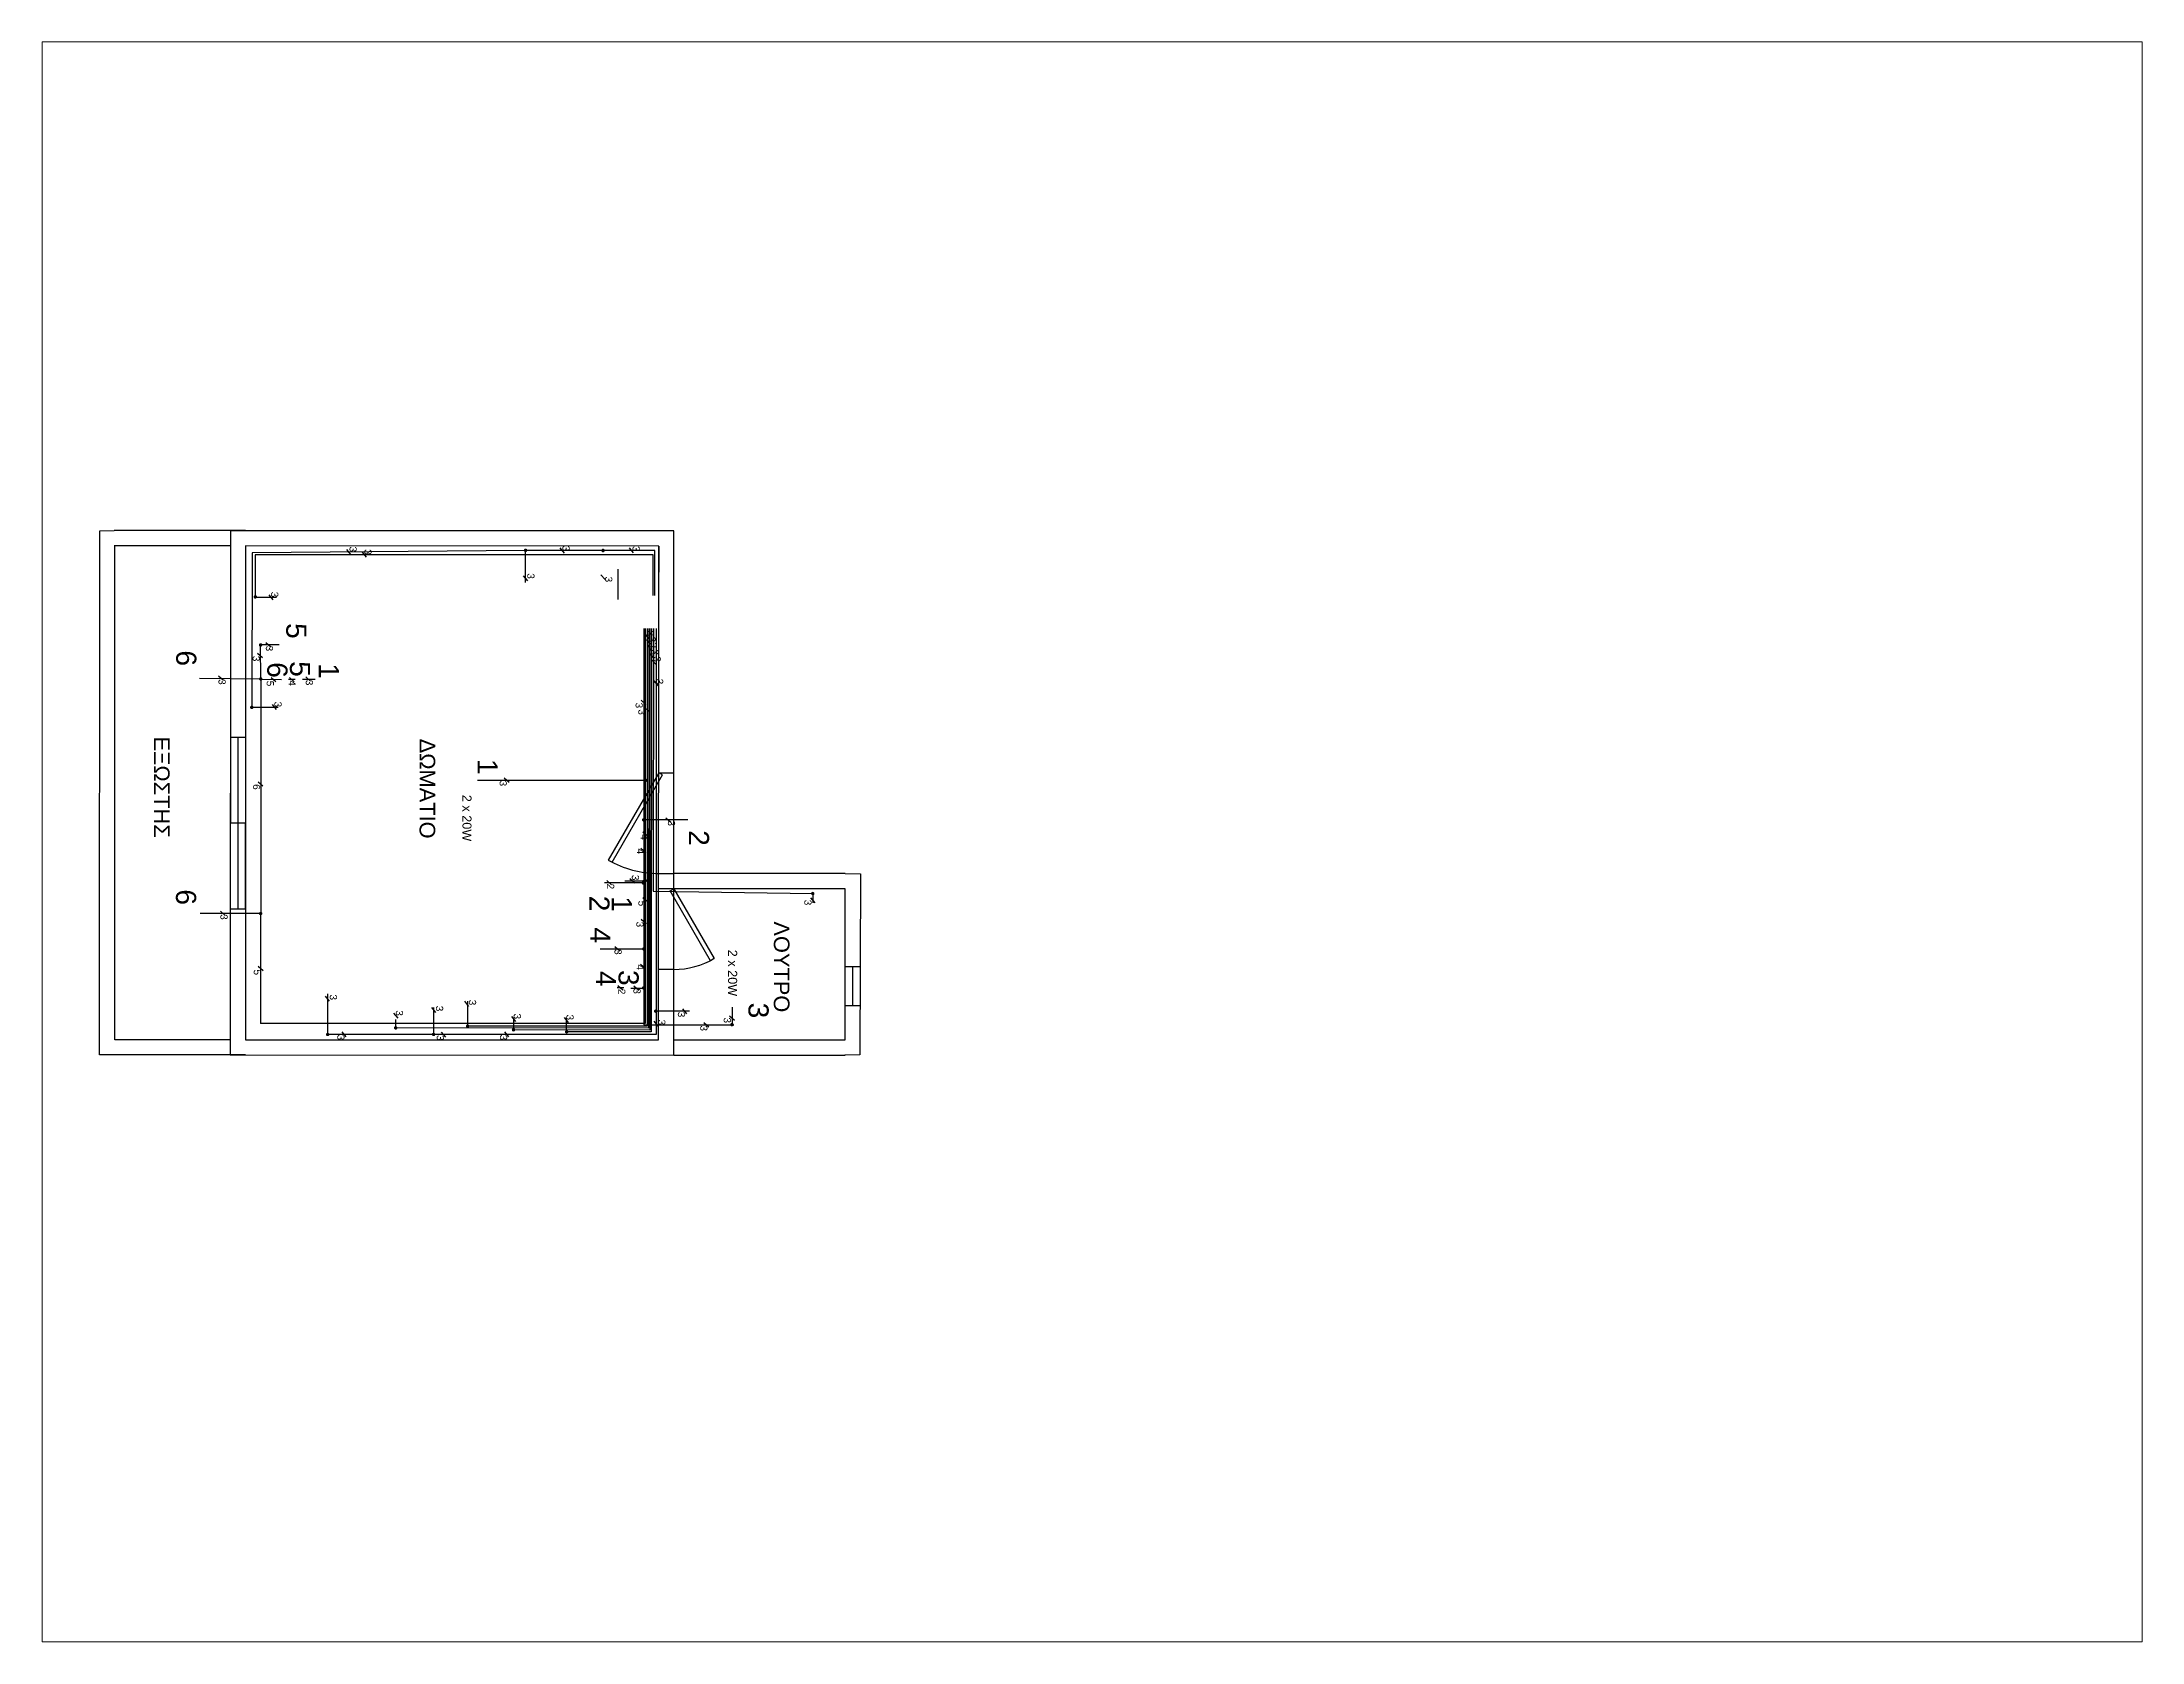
# Paper-space layout 'Layout1' of a CAD drawing. Header units: metres. Extents: x 1.05 to 9.45, y 0.8 to 7.2.
# The model-space entities are those that its viewports show. They can reach past a viewport. Long polylines and large blocks are cut down to what shows.
import ezdxf

# ---------------------------------------------------------------- set-up
doc = ezdxf.new("R2010")
doc.units = ezdxf.units.M
doc.header["$MEASUREMENT"] = 0
doc.styles.get("Standard").update_dxf_attribs({"font": 'arial.ttf'})

# ---------------------------------------------------------------- blocks, each defined once
blk = doc.blocks.new('*U2')
for p, q in [((0, 0), (0, -150)), ((800, 0), (800, -150))]:
    blk.add_line(p, q)
blk.add_lwpolyline([(0, 0), (693, 400), (715, 362), (22, -38)], close=True)
blk.add_arc((0, 0), 800, 0, 30)
blk = doc.blocks.new('*U3')
for p, q in [((0, 0), (0, 150)), ((1000, 0), (1000, 150))]:
    blk.add_line(p, q)
blk.add_lwpolyline([(0, 0), (866, -500), (888, -462), (22, 38)], close=True)
blk.add_arc((0, 0), 1000, 330, 0)

msp = doc.modelspace()

# ---------------------------------------------------------------- linework, layer by layer
for p, q in [((6.5, 21.563), (6.502, 26.463)), ((6.502, 26.613), (6.644, 26.614)), ((6.502, 26.463), (6.502, 26.613)), ((7.95, 26.614), (6.644, 26.614)), ((7.8, 26.463), (6.644, 26.463)), ((6.651, 21.563), (6.653, 26.463)), ((7.95, 26.463), (7.949, 24.563)), ((12.05, 26.461), (12.05, 26.201)), ((7.799, 24.563), (7.798, 22.863)), ((7.949, 24.563), (7.799, 24.563)), ((7.864, 23.713), (7.799, 23.713)), ((7.949, 23.713), (7.864, 23.713)), ((7.948, 22.863), (7.949, 23.713)), ((13.899, 23.211), (12.199, 23.211)), ((13.899, 23.211), (14.049, 23.21)), ((13.899, 23.061), (12.199, 23.061)), ((13.898, 21.561), (13.899, 23.061)), ((7.798, 22.863), (7.948, 22.863)), ((6.499, 21.413), (6.5, 21.563)), ((7.798, 21.563), (6.651, 21.563)), ((12.198, 21.561), (13.898, 21.561)), ((6.651, 21.413), (6.499, 21.413)), ((7.948, 21.412), (6.651, 21.413)), ((12.198, 21.411), (13.898, 21.411)), ((14.045, 21.413), (13.895, 21.411))]:
    msp.add_line(p, q)
at = {"color": 5}
for p, q in [((8.014, 26.394), (8.01, 24.861)), ((10.724, 26.418), (8.014, 26.394)), ((8.994, 26.377), (8.954, 26.426)), ((11.489, 26.418), (10.724, 26.418)), ((10.727, 26.203), (10.727, 26.418)), ((11.113, 26.392), (11.072, 26.442)), ((12.01, 26.418), (11.489, 26.418)), ((11.798, 26.394), (11.758, 26.443)), ((12.01, 25.969), (12.01, 26.418)), ((10.749, 26.116), (10.708, 26.165)), ((10.728, 26.099), (10.727, 26.203)), ((11.516, 26.128), (11.475, 26.177)), ((11.646, 25.93), (11.646, 26.232)), ((12.023, 25.644), (12.022, 21.614)), ((12.045, 25.074), (12.005, 25.124)), ((8.01, 24.861), (8.272, 24.861)), ((8.257, 24.839), (8.217, 24.888)), ((8.783, 21.947), (8.743, 21.996)), ((8.763, 22.018), (8.763, 21.615)), ((9.838, 21.834), (9.797, 21.883)), ((9.817, 21.615), (9.817, 21.883)), ((12.044, 21.697), (12.004, 21.747)), ((12.353, 21.847), (12.019, 21.847)), ((12.327, 21.82), (12.287, 21.87)), ((12.022, 21.614), (8.763, 21.615)), ((8.948, 21.592), (8.908, 21.642)), ((9.935, 21.589), (9.895, 21.638)), ((10.562, 21.592), (10.522, 21.641))]:
    msp.add_line(p, q, dxfattribs=at)
at = {"color": 2}
for p, q in [((11.993, 26.374), (8.045, 26.375)), ((8.045, 26.375), (8.045, 25.955)), ((9.149, 26.351), (9.109, 26.4)), ((11.993, 25.969), (11.993, 26.374)), ((8.045, 25.955), (8.255, 25.955)), ((8.224, 25.929), (8.184, 25.978)), ((11.933, 25.644), (11.933, 21.696)), ((11.95, 25.644), (11.948, 21.679)), ((11.962, 25.644), (11.96, 21.659)), ((11.976, 25.644), (11.974, 21.64)), ((11.996, 25.644), (11.995, 23.036)), ((11.952, 25.544), (11.912, 25.593)), ((11.968, 25.484), (11.927, 25.533)), ((11.981, 25.426), (11.94, 25.475)), ((11.997, 25.357), (11.957, 25.406)), ((12.019, 25.288), (11.978, 25.337)), ((11.995, 23.036), (13.577, 23.014)), ((13.6, 22.92), (13.559, 22.97)), ((13.577, 23.014), (13.579, 22.921)), ((10.164, 21.894), (10.124, 21.944)), ((10.152, 21.944), (10.152, 21.696)), ((9.462, 21.776), (9.422, 21.825)), ((9.44, 21.68), (9.44, 21.764)), ((11.948, 21.679), (9.44, 21.68)), ((10.152, 21.696), (10.164, 21.696)), ((11.933, 21.696), (10.164, 21.696)), ((10.631, 21.744), (10.591, 21.793)), ((10.612, 21.66), (10.612, 21.784)), ((11.154, 21.734), (11.114, 21.783)), ((11.133, 21.641), (11.133, 21.78)), ((11.96, 21.659), (10.612, 21.66)), ((11.974, 21.64), (11.133, 21.641))]:
    msp.add_line(p, q, dxfattribs=at)
at = {"color": 1}
for p, q in [((11.901, 25.644), (11.9, 22.08)), ((11.916, 24.136), (11.917, 25.644)), ((8.1, 25.142), (8.099, 25.471)), ((8.284, 25.481), (8.101, 25.481)), ((8.152, 25.505), (8.2, 25.462)), ((8.069, 25.4), (8.117, 25.357)), ((8.101, 25.14), (7.493, 25.147)), ((7.682, 25.172), (7.729, 25.129)), ((8.101, 25.14), (8.1, 22.814)), ((8.101, 25.14), (8.305, 25.138)), ((8.203, 25.158), (8.251, 25.116)), ((8.376, 25.139), (8.442, 25.139)), ((8.384, 25.158), (8.432, 25.115)), ((8.513, 25.14), (8.641, 25.14)), ((8.547, 25.163), (8.595, 25.12)), ((11.873, 24.932), (11.92, 24.889)), ((11.9, 24.865), (11.948, 24.822)), ((8.074, 24.123), (8.122, 24.081)), ((10.249, 24.138), (11.916, 24.137)), ((10.516, 24.16), (10.564, 24.117)), ((11.916, 23.139), (11.916, 24.136)), ((12.12, 23.763), (12.168, 23.72)), ((11.892, 23.627), (11.94, 23.584)), ((12.338, 23.744), (11.9, 23.744)), ((11.872, 23.464), (11.92, 23.421)), ((11.534, 23.143), (11.581, 23.1)), ((11.711, 23.14), (11.892, 23.139)), ((11.763, 23.163), (11.811, 23.12)), ((11.916, 23.139), (11.892, 23.139)), ((11.914, 23.142), (11.914, 21.723)), ((11.9, 23.12), (11.509, 23.12)), ((11.892, 22.975), (11.939, 22.932)), ((8.1, 22.814), (7.498, 22.815)), ((7.701, 22.84), (7.748, 22.797)), ((8.098, 22.813), (8.098, 21.723)), ((11.876, 22.759), (11.923, 22.716)), ((11.469, 22.464), (11.9, 22.464)), ((11.614, 22.487), (11.662, 22.444)), ((11.869, 22.313), (11.917, 22.27)), ((8.075, 22.293), (8.123, 22.25)), ((11.644, 22.1), (11.692, 22.057)), ((11.803, 22.097), (11.851, 22.054)), ((11.9, 22.087), (11.9, 21.712)), ((11.702, 22.077), (11.636, 22.077)), ((11.773, 22.076), (11.9, 22.076)), ((12.776, 21.885), (12.776, 21.712)), ((11.914, 21.723), (8.098, 21.723)), ((11.9, 21.712), (12.793, 21.712)), ((12.497, 21.734), (12.545, 21.691)), ((12.751, 21.799), (12.799, 21.756))]:
    msp.add_line(p, q, dxfattribs=at)
at = {"color": 7}
for p, q in [((7.874, 24.563), (7.873, 22.863)), ((14.049, 23.21), (14.045, 21.413)), ((13.898, 22.288), (14.047, 22.288)), ((13.972, 22.288), (13.972, 21.901)), ((13.898, 21.901), (14.046, 21.901))]:
    msp.add_line(p, q, dxfattribs=at)
for points in [[(12.198, 21.411), (12.2, 26.611), (7.8, 26.613), (7.798, 21.413)], [(12.048, 21.561), (12.05, 26.461), (7.95, 26.463), (7.948, 21.563)]]:
    msp.add_lwpolyline(points, close=True)
at = {"color": 5, "const_width": 0.0171}
for points in [[(10.728, 26.427, 1), (10.728, 26.41, 1)], [(11.496, 26.426, 1), (11.496, 26.408, 1)], [(8.011, 24.869, 1), (8.011, 24.852, 1)], [(12.018, 21.855, 1), (12.018, 21.838, 1)], [(8.764, 21.624, 1), (8.764, 21.607, 1)], [(9.815, 21.624, 1), (9.815, 21.607, 1)]]:
    msp.add_lwpolyline(points, format="xyb", close=True, dxfattribs=at)
at = {"color": 2, "const_width": 0.0171}
for points in [[(8.046, 25.965, 1), (8.046, 25.948, 1)], [(13.577, 23.022, 1), (13.577, 23.005, 1)], [(9.439, 21.689, 1), (9.439, 21.672, 1)], [(10.152, 21.706, 1), (10.152, 21.689, 1)], [(10.608, 21.67, 1), (10.608, 21.653, 1)], [(11.135, 21.65, 1), (11.135, 21.633, 1)]]:
    msp.add_lwpolyline(points, format="xyb", close=True, dxfattribs=at)
at = {"color": 1, "const_width": 0.0171}
for points in [[(8.099, 25.488, 1), (8.099, 25.471, 1)], [(8.1, 25.151, 1), (8.1, 25.134, 1)], [(11.916, 24.145, 1), (11.916, 24.128, 1)], [(11.899, 23.753, 1), (11.899, 23.736, 1)], [(11.895, 23.128, 1), (11.895, 23.111, 1)], [(11.914, 23.15, 1), (11.914, 23.133, 1)], [(8.099, 22.823, 1), (8.099, 22.806, 1)], [(11.9, 22.472, 1), (11.9, 22.455, 1)], [(11.898, 22.086, 1), (11.898, 22.069, 1)], [(12.775, 21.721, 1), (12.775, 21.704, 1)]]:
    msp.add_lwpolyline(points, format="xyb", close=True, dxfattribs=at)

# ---------------------------------------------------------------- block references
at = {"xscale": 0.001, "yscale": 0.001, "zscale": 0.001, "rotation": 269.9771421976221}
for name, p in [('*U3', (12.049, 24.212)), ('*U2', (12.199, 23.061))]:
    msp.add_blockref(name, p, dxfattribs=at)

# ---------------------------------------------------------------- texts
at = {"color": 5, "char_height": 0.0712, "attachment_point": 1, "rotation": 269.9771}
for insert in [(11.165, 26.466), (9.052, 26.457), (11.86, 26.462), (10.816, 26.191), (11.588, 26.158), (12.093, 25.145), (8.307, 24.918), (8.856, 22.012), (9.91, 21.9), (12.115, 21.763), (12.31, 21.841), (8.931, 21.614), (9.918, 21.61), (10.545, 21.613)]:
    msp.add_mtext_dynamic_manual_height_columns('3', width=0.15121, gutter_width=7.123, heights=[0], dxfattribs=dict(at, insert=insert))
at = {"color": 2, "char_height": 0.0712, "attachment_point": 1, "rotation": 269.9771}
for insert in [(9.199, 26.43), (8.274, 26.008), (12.002, 25.623), (12.018, 25.563), (12.031, 25.505), (12.047, 25.436), (12.069, 25.367), (13.565, 22.952), (10.237, 21.96), (9.512, 21.855), (10.681, 21.823), (11.204, 21.813)]:
    msp.add_mtext_dynamic_manual_height_columns('3', width=0.15121, gutter_width=7.123, heights=[0], dxfattribs=dict(at, insert=insert))
at = {"color": 1, "attachment_point": 1, "rotation": 269.9771}
for s, width, gutter_width, heights, insert, char_height in [('5', 0.37815, 1, [0.0779], (8.553, 25.697), 0.2), ('3', 0.15121, 7.123, [0], (8.222, 25.473), 0.0712), ('6', 0.37815, 1, [0.0779], (7.461, 25.426), 0.2), ('3', 0.15121, 7.123, [0], (8.091, 25.372), 0.0712), ('6', 0.37815, 1, [0.0779], (8.365, 25.309), 0.2), ('5', 0.37815, 1, [0.0779], (8.59, 25.319), 0.2), ('1', 0.37815, 1, [0.0779], (8.876, 25.299), 0.2), ('3', 0.15121, 7.123, [0], (7.752, 25.141), 0.0712), ('5', 0.15121, 7.123, [0], (8.23, 25.125), 0.0712), ('4', 0.15121, 7.123, [0], (8.447, 25.129), 0.0712), ('3', 0.15121, 7.123, [0], (8.618, 25.134), 0.0712), ('3', 0.15121, 7.123, [0], (11.89, 24.908), 0.0712), ('3', 0.15121, 7.123, [0], (11.918, 24.841), 0.0712), ('1', 0.37815, 1, [0.0779], (10.451, 24.349), 0.2), ('6', 0.15121, 7.123, [0], (8.094, 24.099), 0.0712), ('3', 0.15121, 7.123, [0], (10.541, 24.134), 0.0712), ('4', 0.15121, 7.123, [0], (11.941, 23.601), 0.0712), ('3', 0.15121, 7.123, [0], (12.211, 23.739), 0.0712), ('2', 0.37815, 1, [0.0779], (12.548, 23.642), 0.2), ('4', 0.15121, 7.123, [0], (11.903, 23.46), 0.0712), ('3', 0.15121, 7.123, [0], (11.853, 23.199), 0.0712), ('6', 0.37815, 1, [0.0779], (7.459, 23.055), 0.2), ('2', 0.37815, 1, [0.0779], (11.56, 22.992), 0.2), ('2', 0.15121, 7.123, [0], (11.607, 23.112), 0.0712), ('1', 0.37815, 1, [0.0779], (11.783, 22.987), 0.2), ('5', 0.15121, 7.123, [0], (11.918, 22.943), 0.0712), ('3', 0.15121, 7.123, [0], (7.771, 22.809), 0.0712), ('3', 0.15121, 7.123, [0], (11.898, 22.735), 0.0712), ('4', 0.37815, 1, [0.0779], (11.569, 22.677), 0.2), ('3', 0.15121, 7.123, [0], (11.681, 22.462), 0.0712), ('4', 0.15121, 7.123, [0], (11.901, 22.31), 0.0712), ('5', 0.15121, 7.123, [0], (8.102, 22.26), 0.0712), ('4', 0.37815, 1, [0.0779], (11.625, 22.245), 0.2), ('3', 0.37815, 1, [0.0779], (11.85, 22.255), 0.2), ('2', 0.15121, 7.123, [0], (11.718, 22.068), 0.0712), ('3', 0.15121, 7.123, [0], (11.869, 22.073), 0.0712), ('3', 0.37815, 1, [0.0779], (13.139, 21.931), 0.2), ('3', 0.15121, 7.123, [0], (12.532, 21.705), 0.0712), ('3', 0.15121, 7.123, [0], (12.765, 21.784), 0.0712)]:
    msp.add_mtext_dynamic_manual_height_columns(s, width=width, gutter_width=gutter_width, heights=heights, dxfattribs=dict(at, insert=insert, char_height=char_height))
at = {"attachment_point": 1, "rotation": 269.9771}
for s, width, gutter_width, heights, insert, char_height in [('{\\fArial|b0|i0|c161|p34;ΕΞΩΣΤΗΣ}', 0.66176, 0.775, [0], (7.196, 24.57), 0.15491), ('{\\fArial|b0|i0|c161|p34;ΔΩΜΑΤΙΟ}', 0.66176, 0.775, [0], (9.831, 24.55), 0.15491), ('2 x 20W', 0.53333, 1, [0.148], (10.191, 23.993), 0.09), ('{\\fArial|b0|i0|c161|p34;ΛΟΥΤΡΟ}', 0.66176, 0.775, [0], (13.346, 22.737), 0.15491), ('2 x 20W', 0.53333, 1, [0.148], (12.827, 22.456), 0.09)]:
    msp.add_mtext_dynamic_manual_height_columns(s, width=width, gutter_width=gutter_width, heights=heights, dxfattribs=dict(at, insert=insert, char_height=char_height))

psp = doc.layouts.get("Layout1")

# ---------------------------------------------------------------- viewports
at = {"layer": '0', "color": 1}
psp.add_viewport(center=(5.25, 4), size=(8.4, 6.4), view_center_point=(16.3475, 23.5248), view_height=15.874879, dxfattribs=at)

doc.saveas('drawing.dxf')
